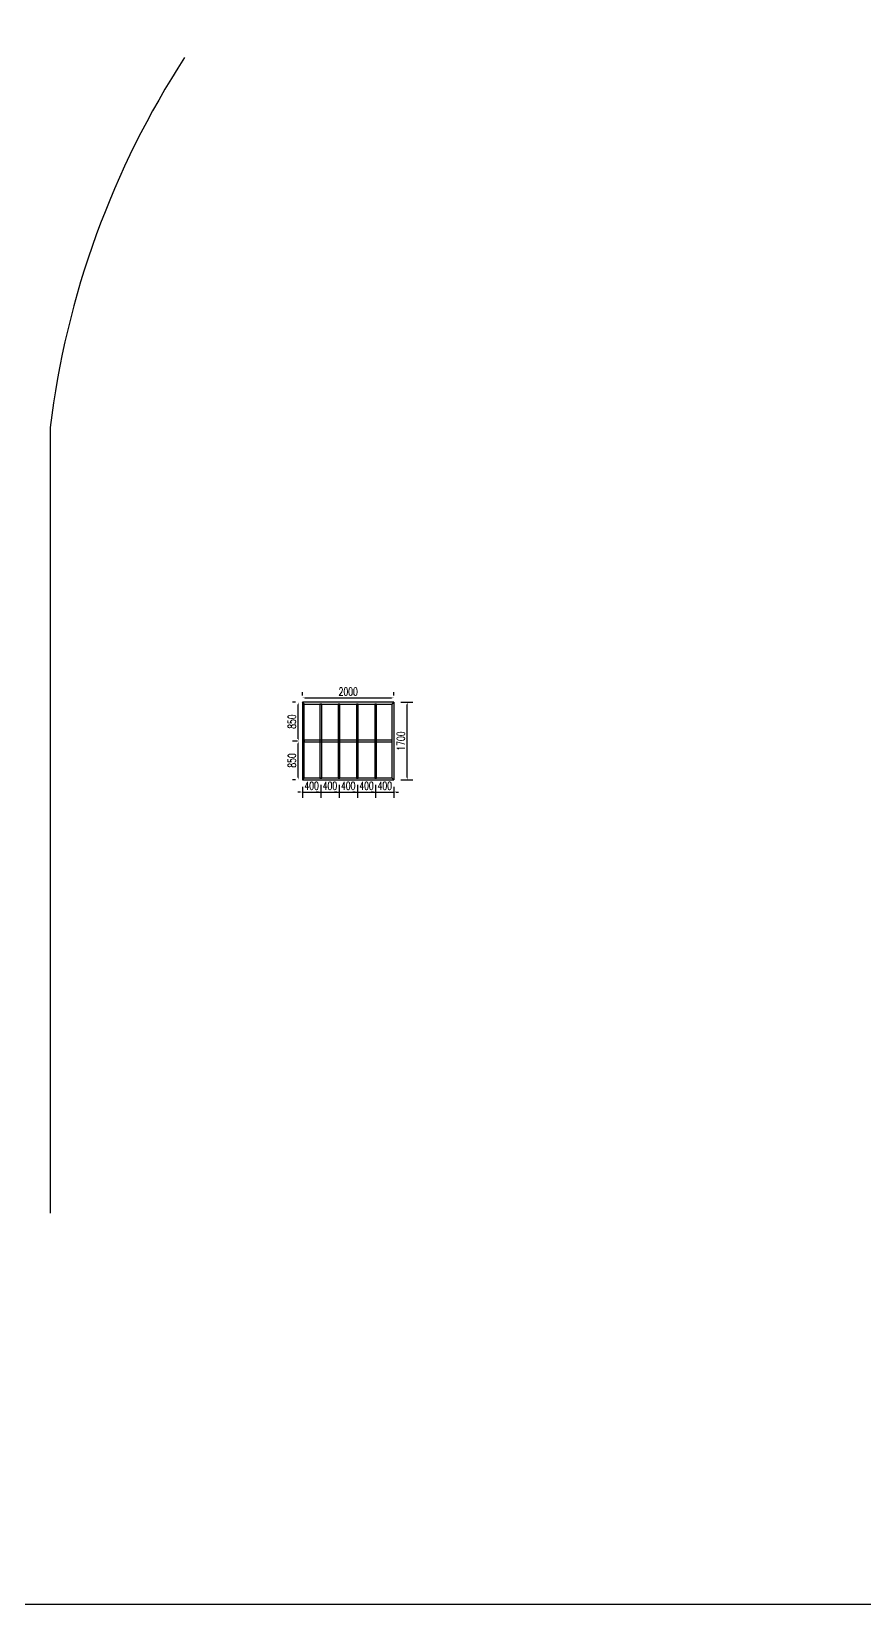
# Model space of a CAD drawing. Header units: millimetres. Extents: x -1442555 to 442606, y 1365385 to 2223627.
# Drawn here: x 297089 to 315314, y 1496048 to 1530458 of the extents above; entities that cross this region are included whole.
import ezdxf

# ---------------------------------------------------------------- set-up
doc = ezdxf.new("R2010")
doc.units = ezdxf.units.MM
doc.header["$LTSCALE"] = 10
doc.layers.get('0').update_dxf_attribs({"linetype": 'CONTINUOUS'})
doc.layers.get('DEFPOINTS').update_dxf_attribs({"linetype": 'CONTINUOUS'})
doc.layers.add('W-STEEL_FRAME钢架', color=3, linetype='CONTINUOUS')
doc.styles.add('STANDARD_T3', font='simplex.shx', dxfattribs={"width": 0.7, "bigfont": 'gbcbig.shx'})
doc.dimstyles.new('W&&50', dxfattribs={"dimtxt": 175, "dimasz": 50, "dimexe": 125, "dimexo": 150, "dimgap": 50, "dimtad": 1, "dimdec": 0, "dimzin": 0, "dimdsep": 46, "dimtxsty": 'STANDARD_T3', "dimcen": 0.09, "dimclrd": 1, "dimclre": 1, "dimclrt": 7, "dimazin": 2, "dimtfac": 1, "dimtdec": 0, "dimtix": 1, "dimtmove": 2, "dimatfit": 3, "dimfxl": 100, "dimtolj": 1, "dimtzin": 0, "dimarcsym": 0})

# ---------------------------------------------------------------- blocks, each defined once
blk = doc.blocks.new('*D344')
at = {"color": 1, "lineweight": -2, "transparency": 16777216}
for p, q in [((302968, 1513821), (302918, 1513821)), ((303018, 1513936), (303018, 1513696)), ((303018, 1513821), (303418, 1513821)), ((303418, 1513976), (303418, 1513696)), ((303468, 1513821), (303518, 1513821))]:
    blk.add_line(p, q, dxfattribs=at)
at = {"color": 1, "transparency": 16777216}
for points in [[(302968, 1513829), (302968, 1513812), (303018, 1513821)], [(303468, 1513829), (303468, 1513812), (303418, 1513821)]]:
    blk.add_solid(points, dxfattribs=at)
at = {"layer": 'DEFPOINTS', "color": 0, "transparency": 16777216}
for p in [(303018, 1514086), (303418, 1514126), (303418, 1513821)]:
    blk.add_point(p, dxfattribs=at)
at = {"color": 7, "transparency": 16777216, "insert": (303218, 1513958), "char_height": 175, "attachment_point": 5, "style": 'STANDARD_T3'}
blk.add_mtext('\\A1;400', dxfattribs=at)
blk = doc.blocks.new('*D345')
at = {"color": 1, "lineweight": -2, "transparency": 16777216}
for p, q in [((305168, 1515786), (305435, 1515786)), ((305310, 1514136), (305310, 1515736)), ((305168, 1514086), (305435, 1514086))]:
    blk.add_line(p, q, dxfattribs=at)
at = {"color": 1, "transparency": 16777216}
for points in [[(305302, 1515736), (305318, 1515736), (305310, 1515786)], [(305302, 1514136), (305318, 1514136), (305310, 1514086)]]:
    blk.add_solid(points, dxfattribs=at)
at = {"layer": 'DEFPOINTS', "color": 0, "transparency": 16777216}
for p in [(305018, 1515786), (305310, 1515786), (305018, 1514086)]:
    blk.add_point(p, dxfattribs=at)
at = {"color": 7, "transparency": 16777216, "insert": (305172, 1514936), "char_height": 175, "attachment_point": 5, "rotation": 90, "style": 'STANDARD_T3'}
blk.add_mtext('\\A1;1700', dxfattribs=at)
blk = doc.blocks.new('*D346')
at = {"color": 1, "lineweight": -2, "transparency": 16777216}
for p, q in [((303018, 1515936), (303018, 1516006)), ((303068, 1515881), (304968, 1515881)), ((305018, 1515936), (305018, 1516006))]:
    blk.add_line(p, q, dxfattribs=at)
at = {"color": 1, "transparency": 16777216}
for points in [[(303068, 1515889), (303068, 1515872), (303018, 1515881)], [(304968, 1515889), (304968, 1515872), (305018, 1515881)]]:
    blk.add_solid(points, dxfattribs=at)
at = {"layer": 'DEFPOINTS', "color": 0, "transparency": 16777216}
for p in [(303018, 1515786), (305018, 1515881), (305018, 1515786)]:
    blk.add_point(p, dxfattribs=at)
at = {"color": 7, "transparency": 16777216, "insert": (304018, 1516018), "char_height": 175, "attachment_point": 5, "style": 'STANDARD_T3'}
blk.add_mtext('\\A1;2000', dxfattribs=at)
blk = doc.blocks.new('*U378')
at = {"layer": 'W-STEEL_FRAME钢架'}
blk.add_lwpolyline([(-20, -810), (20, -810), (20, 810), (-20, 810)], close=True, dxfattribs=at)
blk = doc.blocks.new('*U379')
at = {"color": 0, "linetype": 'ByBlock', "lineweight": -2, "transparency": 16777216}
for p in [(0, 0), (400, 0), (800, 0), (1200, 0)]:
    blk.add_blockref('*U378', p, dxfattribs=at)
blk = doc.blocks.new('*D380')
at = {"color": 1, "lineweight": -2, "transparency": 16777216}
for p, q in [((303368, 1513821), (303318, 1513821)), ((303418, 1513976), (303418, 1513696)), ((303418, 1513821), (303818, 1513821)), ((303818, 1513976), (303818, 1513696)), ((303868, 1513821), (303918, 1513821))]:
    blk.add_line(p, q, dxfattribs=at)
at = {"color": 1, "transparency": 16777216}
for points in [[(303368, 1513829), (303368, 1513812), (303418, 1513821)], [(303868, 1513829), (303868, 1513812), (303818, 1513821)]]:
    blk.add_solid(points, dxfattribs=at)
at = {"layer": 'DEFPOINTS', "color": 0, "transparency": 16777216}
for p in [(303418, 1514126), (303818, 1514126), (303818, 1513821)]:
    blk.add_point(p, dxfattribs=at)
at = {"color": 7, "transparency": 16777216, "insert": (303618, 1513958), "char_height": 175, "attachment_point": 5, "style": 'STANDARD_T3'}
blk.add_mtext('\\A1;400', dxfattribs=at)
blk = doc.blocks.new('*D381')
at = {"color": 1, "lineweight": -2, "transparency": 16777216}
for p, q in [((303768, 1513821), (303718, 1513821)), ((303818, 1513976), (303818, 1513696)), ((303818, 1513821), (304218, 1513821)), ((304218, 1513976), (304218, 1513696)), ((304268, 1513821), (304318, 1513821))]:
    blk.add_line(p, q, dxfattribs=at)
at = {"color": 1, "transparency": 16777216}
for points in [[(303768, 1513829), (303768, 1513812), (303818, 1513821)], [(304268, 1513829), (304268, 1513812), (304218, 1513821)]]:
    blk.add_solid(points, dxfattribs=at)
at = {"layer": 'DEFPOINTS', "color": 0, "transparency": 16777216}
for p in [(303818, 1514126), (304218, 1514126), (304218, 1513821)]:
    blk.add_point(p, dxfattribs=at)
at = {"color": 7, "transparency": 16777216, "insert": (304018, 1513958), "char_height": 175, "attachment_point": 5, "style": 'STANDARD_T3'}
blk.add_mtext('\\A1;400', dxfattribs=at)
blk = doc.blocks.new('*D382')
at = {"color": 1, "lineweight": -2, "transparency": 16777216}
for p, q in [((304168, 1513821), (304118, 1513821)), ((304218, 1513976), (304218, 1513696)), ((304218, 1513821), (304618, 1513821)), ((304618, 1513976), (304618, 1513696)), ((304668, 1513821), (304718, 1513821))]:
    blk.add_line(p, q, dxfattribs=at)
at = {"color": 1, "transparency": 16777216}
for points in [[(304168, 1513829), (304168, 1513812), (304218, 1513821)], [(304668, 1513829), (304668, 1513812), (304618, 1513821)]]:
    blk.add_solid(points, dxfattribs=at)
at = {"layer": 'DEFPOINTS', "color": 0, "transparency": 16777216}
for p in [(304218, 1514126), (304618, 1514126), (304618, 1513821)]:
    blk.add_point(p, dxfattribs=at)
at = {"color": 7, "transparency": 16777216, "insert": (304418, 1513958), "char_height": 175, "attachment_point": 5, "style": 'STANDARD_T3'}
blk.add_mtext('\\A1;400', dxfattribs=at)
blk = doc.blocks.new('*D383')
at = {"color": 1, "lineweight": -2, "transparency": 16777216}
for p, q in [((302908, 1514936), (302800, 1514936)), ((302925, 1514136), (302925, 1514886)), ((302868, 1514086), (302800, 1514086))]:
    blk.add_line(p, q, dxfattribs=at)
at = {"color": 1, "transparency": 16777216}
for points in [[(302917, 1514886), (302934, 1514886), (302925, 1514936)], [(302917, 1514136), (302934, 1514136), (302925, 1514086)]]:
    blk.add_solid(points, dxfattribs=at)
at = {"layer": 'DEFPOINTS', "color": 0, "transparency": 16777216}
for p in [(302925, 1514936), (303058, 1514936), (303018, 1514086)]:
    blk.add_point(p, dxfattribs=at)
at = {"color": 7, "transparency": 16777216, "insert": (302788, 1514511), "char_height": 175, "attachment_point": 5, "rotation": 90, "style": 'STANDARD_T3'}
blk.add_mtext('\\A1;850', dxfattribs=at)
blk = doc.blocks.new('*D384')
at = {"color": 1, "lineweight": -2, "transparency": 16777216}
for p, q in [((302868, 1515786), (302800, 1515786)), ((302925, 1514986), (302925, 1515736)), ((302908, 1514936), (302800, 1514936))]:
    blk.add_line(p, q, dxfattribs=at)
at = {"color": 1, "transparency": 16777216}
for points in [[(302917, 1515736), (302934, 1515736), (302925, 1515786)], [(302917, 1514986), (302934, 1514986), (302925, 1514936)]]:
    blk.add_solid(points, dxfattribs=at)
at = {"layer": 'DEFPOINTS', "color": 0, "transparency": 16777216}
for p in [(302925, 1515786), (303018, 1515786), (303058, 1514936)]:
    blk.add_point(p, dxfattribs=at)
at = {"color": 7, "transparency": 16777216, "insert": (302788, 1515361), "char_height": 175, "attachment_point": 5, "rotation": 90, "style": 'STANDARD_T3'}
blk.add_mtext('\\A1;850', dxfattribs=at)
blk = doc.blocks.new('*D385')
at = {"color": 1, "lineweight": -2, "transparency": 16777216}
for p, q in [((304568, 1513821), (304518, 1513821)), ((304618, 1513976), (304618, 1513696)), ((304618, 1513821), (305018, 1513821)), ((305018, 1513936), (305018, 1513696)), ((305068, 1513821), (305118, 1513821))]:
    blk.add_line(p, q, dxfattribs=at)
at = {"color": 1, "transparency": 16777216}
for points in [[(304568, 1513829), (304568, 1513812), (304618, 1513821)], [(305068, 1513829), (305068, 1513812), (305018, 1513821)]]:
    blk.add_solid(points, dxfattribs=at)
at = {"layer": 'DEFPOINTS', "color": 0, "transparency": 16777216}
for p in [(304618, 1514126), (305018, 1514086), (305018, 1513821)]:
    blk.add_point(p, dxfattribs=at)
at = {"color": 7, "transparency": 16777216, "insert": (304818, 1513958), "char_height": 175, "attachment_point": 5, "style": 'STANDARD_T3'}
blk.add_mtext('\\A1;400', dxfattribs=at)

msp = doc.modelspace()

# ---------------------------------------------------------------- linework, layer by layer
msp.add_lwpolyline([(229420, 1538693), (338976, 1538693), (338976, 1496048.3), (229420, 1496048.3)], close=True)
msp.add_lwpolyline([(300439.7, 1529887.2, 0.1141389), (297497.3, 1521791.6), (297497.3, 1504612.1)], format="xyb")
at = {"layer": 'W-STEEL_FRAME钢架'}
for points in [[(303058.1, 1515745.9), (304978.1, 1515745.9), (305018.1, 1515785.9), (303018.1, 1515785.9)], [(303018.1, 1514085.9), (303058.1, 1514125.9), (303058.1, 1515745.9), (303018.1, 1515785.9)], [(305018.1, 1514085.9), (304978.1, 1514125.9), (304978.1, 1515745.9), (305018.1, 1515785.9)], [(303058.1, 1514916.2), (304978.1, 1514915.9), (304978.1, 1514955.9), (303058.1, 1514956.2)], [(303018.1, 1514085.9), (305018.1, 1514085.9), (304978.1, 1514125.9), (303058.1, 1514125.9)]]:
    msp.add_lwpolyline(points, close=True, dxfattribs=at)

# ---------------------------------------------------------------- block references
msp.add_blockref('*U379', (303418.1, 1514935.9))

# ---------------------------------------------------------------- dimensions: what is measured, and where the dimension line sits
for base, p1, p2, picture, middle in [((305018.1, 1515880.7), (303018.1, 1515785.9), (305018.1, 1515785.9), '*D346', (304018.1, 1516018.2)), ((303418.1, 1513820.7), (303018.1, 1514085.9), (303418.1, 1514125.9), '*D344', (303218.1, 1513958.2)), ((303818.1, 1513820.7), (303418.1, 1514125.9), (303818.1, 1514125.9), '*D380', (303618.1, 1513958.2)), ((304218.1, 1513820.7), (303818.1, 1514125.9), (304218.1, 1514125.9), '*D381', (304018.1, 1513958.2)), ((304618.1, 1513820.7), (304218.1, 1514125.9), (304618.1, 1514125.9), '*D382', (304418.1, 1513958.2)), ((305018.1, 1513820.7), (304618.1, 1514125.9), (305018.1, 1514085.9), '*D385', (304818.1, 1513958.2))]:
    dim = msp.add_linear_dim(base=base, p1=p1, p2=p2, dimstyle='W&&50')
    dim.commit()
    dim.dimension.update_dxf_attribs({"geometry": picture, "text_midpoint": middle})
for base, p1, p2, picture, middle in [((302925.3, 1515785.9), (303058.1, 1514935.9), (303018.1, 1515785.9), '*D384', (302787.8, 1515360.9)), ((305309.9, 1515785.9), (305018.1, 1514085.9), (305018.1, 1515785.9), '*D345', (305172.4, 1514935.9)), ((302925.3, 1514935.9), (303018.1, 1514085.9), (303058.1, 1514935.9), '*D383', (302787.8, 1514510.9))]:
    dim = msp.add_linear_dim(base=base, p1=p1, p2=p2, angle=90, dimstyle='W&&50')
    dim.commit()
    dim.dimension.update_dxf_attribs({"geometry": picture, "text_midpoint": middle})

doc.saveas('drawing.dxf')
